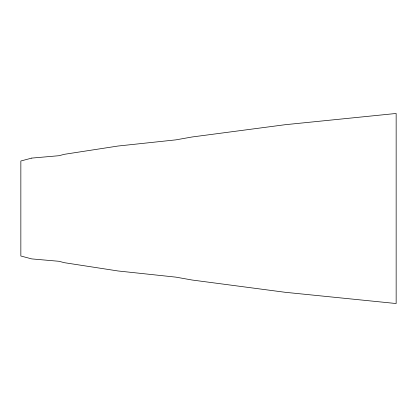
<?xml version="1.0" encoding="UTF-8"?>
<svg xmlns="http://www.w3.org/2000/svg" width="417" height="417" viewBox="0 0 417 417"><rect width="100%" height="100%" fill="white"/><g stroke="black" fill="none" stroke-linecap="round" stroke-linejoin="round"><path stroke-width="0.63" d="M31.765 158.09L20.85 160.988L20.85 256.012L31.765 258.91L59.042 261.297L64.343 262.689L118.074 270.977L175.922 277.143L192.107 280.021L285.291 292.307L396.15 303.529L396.15 113.471L285.291 124.693L192.107 136.979L175.922 139.857L118.074 146.023L64.343 154.311L59.042 155.703L31.765 158.09"/></g></svg>
